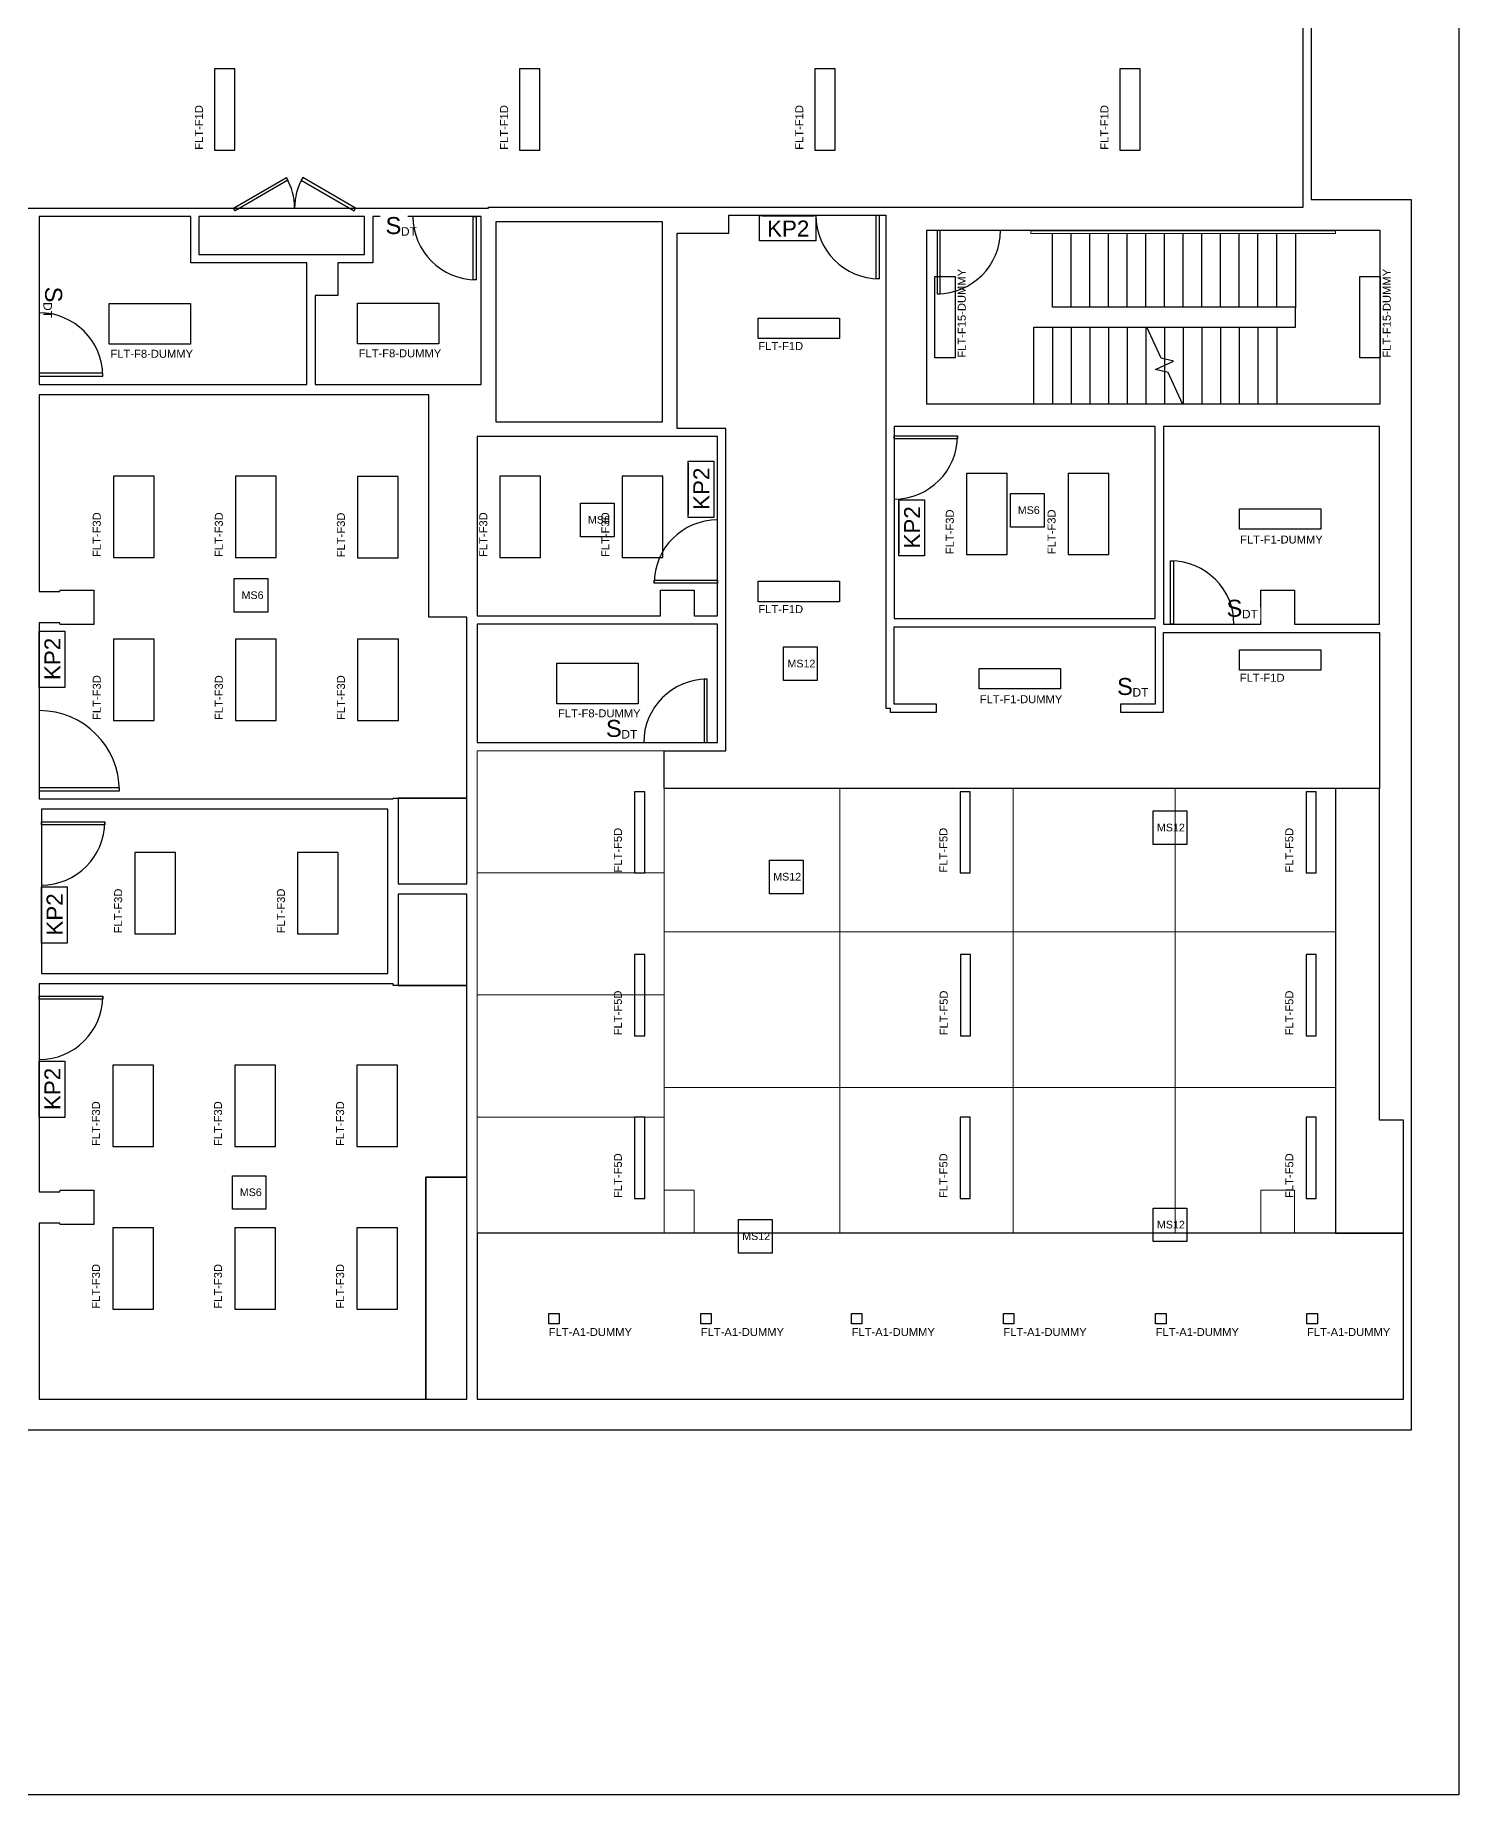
# Model space of a CAD drawing. Header units: inches. Extents: x 0 to 94319, y 0 to 73100.
# Drawn here: x 72978 to 94319, y 0 to 26384 of the extents above; entities that cross this region are included whole.
import ezdxf
from ezdxf.enums import TextEntityAlignment as Align

# ---------------------------------------------------------------- set-up
doc = ezdxf.new("R2010")
doc.units = ezdxf.units.IN
doc.header["$MEASUREMENT"] = 0
doc.layers.get('0').update_dxf_attribs({"color": 255})
doc.layers.add('FLT- Fixtures', color=90, linetype='Continuous')
doc.layers.add('FLT- Peripherals', color=170, linetype='Continuous')
doc.styles.get("Standard").update_dxf_attribs({"font": 'arial.ttf'})

# ---------------------------------------------------------------- blocks, each defined once
blk = doc.blocks.new('FLT-F15-DUMMY')
at = {"layer": 'FLT- Fixtures'}
blk.add_lwpolyline([(0, 0), (0, 305), (1219, 305), (1219, 0)], close=True, dxfattribs=at)
blk.add_attdef('FLT-F15-DUMMY', text='', height=120, dxfattribs=at).set_placement((1, -160), (1333, -160), align=Align.ALIGNED)
blk = doc.blocks.new('FLT-F1D')
at = {"layer": 'FLT- Fixtures'}
blk.add_lwpolyline([(0, 0), (0, 305), (1219, 305), (1219, 0)], close=True, dxfattribs=at)
blk.add_attdef('FLT-F1D', text='', height=120, dxfattribs=at).set_placement((5, -172), (676, -172), align=Align.ALIGNED)
blk = doc.blocks.new('FLT-DMS12')
at = {"layer": 'FLT- Peripherals'}
blk.add_lwpolyline([(0, 504), (504, 504), (504, 0), (0, 0)], close=True, dxfattribs=at)
at = {"layer": 'FLT- Peripherals', "insert": (57, 313), "char_height": 114.8, "attachment_point": 1}
blk.add_mtext('MS12', dxfattribs=at)
blk = doc.blocks.new('FLT-MS6')
at = {"layer": 'FLT- Peripherals'}
blk.add_lwpolyline([(0, 504), (504, 504), (504, 0), (0, 0)], close=True, dxfattribs=at)
at = {"layer": 'FLT- Peripherals', "insert": (111, 313), "char_height": 114.8, "attachment_point": 1}
blk.add_mtext('MS6', dxfattribs=at)
blk = doc.blocks.new('FLT-KP2')
at = {"layer": 'FLT- Peripherals', "insert": (112, 307), "char_height": 240, "attachment_point": 1, "bg_fill": 3, "box_fill_scale": 1.3, "bg_fill_color": 256, "bg_fill_transparency": 0}
blk.add_mtext('KP2', dxfattribs=at)
at = {"layer": 'FLT- Peripherals'}
blk.add_lwpolyline([(0, 0), (0, 384), (844, 384), (844, 0)], close=True, dxfattribs=at)
blk = doc.blocks.new('FLT-A1-DUMMY')
at = {"layer": 'FLT- Fixtures'}
blk.add_lwpolyline([(0, 156), (156, 156), (156, 0), (0, 0)], close=True, dxfattribs=at)
blk.add_attdef('FLT-A1-DUMMY', text='', height=120, dxfattribs=at).set_placement((1, -181), (1249, -181), align=Align.ALIGNED)
blk = doc.blocks.new('FLT-F5D')
at = {"layer": 'FLT- Fixtures'}
blk.add_lwpolyline([(0, 0), (0, 152), (1219, 152), (1219, 0)], close=True, dxfattribs=at)
blk.add_attdef('FLT-F5D', text='', height=120, dxfattribs=at).set_placement((6, -191), (677, -191), align=Align.ALIGNED)
blk = doc.blocks.new('FLT-F3D')
at = {"layer": 'FLT- Fixtures'}
blk.add_lwpolyline([(0, 610), (1219, 610), (1219, 0), (0, 0)], close=True, dxfattribs=at)
blk.add_attdef('FLT-F3D', text='', height=120, dxfattribs=at).set_placement((7, -191), (678, -191), align=Align.ALIGNED)
blk = doc.blocks.new('FLT-F1-DUMMY')
at = {"layer": 'FLT- Fixtures'}
blk.add_lwpolyline([(1219, 0), (0, 0), (0, 305), (1219, 305)], close=True, dxfattribs=at)
blk.add_attdef('FLT-F1-DUMMY', text='', height=120, dxfattribs=at).set_placement((11, -214), (1249, -214), align=Align.ALIGNED)
blk = doc.blocks.new('FLT-F8-DUMMY')
at = {"layer": 'FLT- Fixtures'}
blk.add_lwpolyline([(0, 610), (1219, 610), (1219, 0), (0, 0)], close=True, dxfattribs=at)
blk.add_attdef('FLT-F8-DUMMY', text='', height=120, dxfattribs=at).set_placement((18, -203), (1256, -203), align=Align.ALIGNED)

msp = doc.modelspace()

# ---------------------------------------------------------------- linework, layer by layer
at = {"color": 8}
for p, q in [((88509, 22307), (88509, 23410)), ((88789, 22307), (88789, 23410)), ((89069, 22307), (89069, 23410)), ((89349, 22307), (89349, 23410)), ((89629, 22307), (89629, 23410)), ((89909, 22307), (89909, 23410)), ((90189, 22307), (90189, 23410)), ((90469, 22307), (90469, 23410)), ((90749, 22307), (90749, 23410)), ((91029, 22307), (91029, 23410)), ((91309, 22307), (91309, 23410)), ((91589, 22307), (91589, 23410)), ((91869, 23410), (91869, 22291)), ((88229, 22007), (88229, 20857)), ((88509, 22007), (88509, 20857)), ((88789, 22007), (88789, 20857)), ((89069, 22007), (89069, 20857)), ((89349, 22007), (89349, 20857)), ((89629, 22007), (89629, 20857)), ((89909, 22007), (89909, 20857)), ((90189, 22007), (90189, 20857)), ((90469, 22007), (90469, 20857)), ((90749, 22007), (90749, 20857)), ((91029, 22007), (91029, 20857)), ((91309, 22007), (91309, 20857)), ((91589, 22007), (91589, 20857))]:
    msp.add_line(p, q, dxfattribs=at)
for points in [[(76867, 23790, 0.131697), (76744, 24248), (76767, 24209), (75974, 23752), (75952, 23791), (76744, 24248)], [(76989, 24248), (76967, 24209), (77759, 23752), (77782, 23791), (76989, 24248, 0.131697), (76867, 23790)], [(84681, 23683, 0.414213), (85631, 22733), (85586, 22733), (85586, 23683), (85631, 23683), (85631, 22733)], [(86500, 22507), (86545, 22507), (86545, 23457), (86500, 23457), (86500, 22507, 0.414213), (87450, 23457)], [(85855, 19428, 0.414213), (86805, 20378), (86805, 20333), (85855, 20333), (85855, 20378), (86805, 20378)], [(83207, 19116, 0.414213), (82257, 18166), (82257, 18211), (83207, 18211), (83207, 18166), (82257, 18166)], [(74240, 15056), (74240, 15101), (73040, 15101), (73040, 15056), (74240, 15056, 0.414213), (73040, 16256)], [(73072, 13641, 0.414213), (74022, 14591), (74022, 14546), (73072, 14546), (73072, 14591), (74022, 14591)], [(73040, 11025, 0.414213), (73990, 11975), (73990, 11930), (73040, 11930), (73040, 11975), (73990, 11975)]]:
    msp.add_lwpolyline(points, format="xyb")
at = {"flags": 128}
for points in [[(75309, 23667), (73040, 23667), (73040, 21147), (77051, 21147), (77051, 22371), (77051, 22677), (77051, 22970), (75309, 22970)], [(77916, 23667), (75433, 23667), (75433, 23094), (76960, 23094), (77038, 23094), (77113, 23094), (77470, 23094), (77916, 23094)], [(79662, 21147), (79662, 23667), (78040, 23667), (78040, 23576), (78040, 22970), (77516, 22970), (77516, 22479), (77175, 22479), (77175, 21222), (77175, 21147), (78878, 21147), (79527, 21147)], [(82383, 23479), (82383, 23586), (79883, 23586), (79883, 21069), (79883, 20586), (82383, 20586)], [(86339, 23457), (86339, 20857), (93139, 20857), (93139, 22305), (93139, 23382), (93139, 23457)], [(73857, 18064), (73857, 17549), (73352, 17549), (73349, 17572), (73040, 17572), (73040, 14933), (78343, 14933), (78343, 14943), (78496, 14943), (79449, 14943), (79449, 15714), (79449, 17614), (79449, 17660), (78878, 17660), (78878, 20991), (77113, 20991), (77013, 20991), (76960, 20991), (73131, 20991), (73040, 20991), (73040, 18042), (73349, 18042), (73352, 18064)], [(82857, 18064), (82857, 17676), (83207, 17676), (83207, 20365), (82606, 20365), (82494, 20365), (79773, 20365), (79605, 20365), (79605, 17676), (82352, 17676), (82352, 18064)], [(86214, 20516), (85855, 20516), (85855, 17637), (89769, 17637), (89769, 17893), (89769, 18792), (89769, 20516)], [(93131, 18792), (93131, 20516), (89893, 20516), (89893, 18792), (89893, 17551), (91352, 17551), (91352, 18064), (91857, 18064), (91857, 17551), (93131, 17551)], [(79605, 17552), (79605, 15776), (82409, 15776), (83207, 15776), (83207, 16293), (83207, 17552), (82857, 17552), (82352, 17552)], [(93131, 14807), (93131, 15089), (92469, 15089), (92469, 12938), (92469, 10604), (92469, 8423), (93488, 8423), (93488, 10117), (93131, 10117)], [(73131, 12317), (78265, 12317), (78265, 13581), (78265, 14777), (73072, 14777), (73072, 12317)], [(79449, 13961), (79449, 14943), (78421, 14943), (78421, 13659), (79449, 13659), (79449, 13685)], [(79449, 12134), (79449, 13503), (78421, 13503), (78421, 12134)], [(78104, 5930), (78832, 5930), (78832, 9260), (79449, 9260), (79449, 10025), (79449, 10301), (79449, 11855), (79449, 12131), (79449, 12134), (78496, 12134), (78343, 12134), (78343, 12161), (73040, 12161), (73040, 9042), (73349, 9042), (73352, 9064), (73857, 9064), (73857, 8549), (73352, 8549), (73349, 8572), (73040, 8572), (73040, 5930), (73604, 5930), (75104, 5930), (76604, 5930)], [(78832, 5930), (79449, 5930), (79449, 8285), (79449, 8561), (79449, 9260), (78832, 9260)], [(87854, 5930), (88974, 5930), (88976, 5930), (93488, 5930), (93488, 8423), (92469, 8423), (91857, 8423), (91352, 8423), (90069, 8423), (87639, 8423), (85039, 8423), (82857, 8423), (82409, 8423), (82079, 8423), (79605, 8423), (79605, 5930), (81073, 5930), (82573, 5930), (83354, 5930), (84854, 5930), (86354, 5930)]]:
    msp.add_lwpolyline(points, close=True, dxfattribs=at)
at = {"lineweight": 13}
msp.add_lwpolyline([(92469, 23452), (87904, 23452), (87904, 23410), (92469, 23410)], close=True, dxfattribs=at)
msp.add_lwpolyline([(87949, 20857), (87949, 22007), (91869, 22007), (91869, 22307), (88229, 22307), (88229, 23410)])
at = {"color": 8}
msp.add_lwpolyline([(90177, 20857), (89960, 21324), (89774, 21369), (90044, 21494), (89859, 21539), (89641, 22007)], dxfattribs=at)
at = {"color": 8, "lineweight": 0, "flags": 128}
for points in [[(79605, 15652), (79605, 14943), (79605, 13823), (82409, 13823), (82409, 15089), (82409, 15652)], [(82409, 13823), (82409, 12938), (85039, 12938), (85039, 15089), (82409, 15089), (82409, 13823), (82409, 13823), (82409, 13823), (82409, 13823), (82409, 13823), (82409, 13823), (82409, 13823)], [(85039, 15089), (85039, 12938), (87639, 12938), (87639, 15089), (85039, 15089), (85039, 15089), (85039, 15089), (85039, 15089), (85039, 15089), (85039, 15089), (85039, 15089), (85039, 15089), (85039, 15089), (85039, 15089)], [(87639, 15089), (87639, 12938), (90069, 12938), (90069, 15089), (87639, 15089), (87639, 15089), (87639, 15089), (87639, 15089), (87639, 15089), (87639, 15089), (87639, 15089), (87639, 15089), (87639, 15089), (87639, 15089)], [(90069, 15089), (90069, 12938), (92469, 12938), (92469, 15089), (90069, 15089), (90069, 15089), (90069, 15089), (90069, 15089), (90069, 15089), (90069, 15089), (90069, 15089), (90069, 15089), (90069, 15089), (90069, 15089)], [(79605, 13823), (79605, 13581), (79605, 12134), (79605, 11993), (82409, 11993), (82409, 12938), (82409, 13823)], [(82409, 11993), (82409, 10604), (85039, 10604), (85039, 12938), (82409, 12938), (82409, 11993), (82409, 11993), (82409, 11993), (82409, 11993), (82409, 11993), (82409, 11993), (82409, 11993), (82409, 11993)], [(85039, 12938), (85039, 10604), (87639, 10604), (87639, 12938), (85039, 12938), (85039, 12938), (85039, 12938), (85039, 12938), (85039, 12938), (85039, 12938), (85039, 12938), (85039, 12938), (85039, 12938), (85039, 12938)], [(87639, 12938), (87639, 10604), (90069, 10604), (90069, 12938), (87639, 12938), (87639, 12938), (87639, 12938), (87639, 12938), (87639, 12938), (87639, 12938), (87639, 12938), (87639, 12938), (87639, 12938), (87639, 12938)], [(90069, 12938), (90069, 10604), (92469, 10604), (92469, 12938), (90069, 12938), (90069, 12938), (90069, 12938), (90069, 12938), (90069, 12938), (90069, 12938), (90069, 12938), (90069, 12938), (90069, 12938), (90069, 12938)], [(79605, 11993), (79605, 10163), (82409, 10163), (82409, 10604), (82409, 11993)], [(82857, 9064), (82857, 8423), (85039, 8423), (85039, 10604), (82409, 10604), (82409, 10163), (82409, 9064)], [(85039, 10604), (85039, 8423), (87639, 8423), (87639, 10604)], [(87639, 10604), (87639, 8423), (90069, 8423), (90069, 10604), (87639, 10604)], [(91857, 9064), (91857, 8423), (92469, 8423), (92469, 10604), (90069, 10604), (90069, 8423), (91352, 8423), (91352, 9064)], [(79605, 10163), (79605, 9398), (79605, 9123), (79605, 8423), (82079, 8423), (82409, 8423), (82409, 9064), (82409, 10163)]]:
    msp.add_lwpolyline(points, close=True, dxfattribs=at)

# ---------------------------------------------------------------- block references
at = {"layer": 'FLT- Fixtures'}
ref = msp.add_blockref('FLT-F1D', (75664, 24660), dxfattribs=dict(at, xscale=-1, rotation=270.0000000000002))
ref.add_attrib('FLT-F1D', 'FLT-F1D', dxfattribs={"height": 120, "rotation": 90}).set_placement((75492, 24666), (75492, 25336), align=Align.ALIGNED)
ref = msp.add_blockref('FLT-F1D', (80238, 24660), dxfattribs=dict(at, xscale=-1, rotation=270.0000000000002))
ref.add_attrib('FLT-F1D', 'FLT-F1D', dxfattribs={"height": 120, "rotation": 90}).set_placement((80067, 24666), (80067, 25336), align=Align.ALIGNED)
ref = msp.add_blockref('FLT-F1D', (84664, 24660), dxfattribs=dict(at, xscale=-1, rotation=270.0000000000002))
ref.add_attrib('FLT-F1D', 'FLT-F1D', dxfattribs={"height": 120, "rotation": 90}).set_placement((84492, 24666), (84492, 25336), align=Align.ALIGNED)
ref = msp.add_blockref('FLT-F1D', (89238, 24660), dxfattribs=dict(at, xscale=-1, rotation=270.0000000000002))
ref.add_attrib('FLT-F1D', 'FLT-F1D', dxfattribs={"height": 120, "rotation": 90}).set_placement((89067, 24666), (89067, 25336), align=Align.ALIGNED)
at = {"layer": 'FLT- Fixtures', "rotation": 90}
for p in [(86768, 21547), (93139, 21547)]:
    msp.add_blockref('FLT-F15-DUMMY', p, dxfattribs=at).add_auto_attribs({'FLT-F15-DUMMY': 'FLT-F15-DUMMY'})
at = {"layer": 'FLT- Fixtures'}
for name, p, values in [('FLT-F8-DUMMY', (74089, 21750), {'FLT-F8-DUMMY': 'FLT-F8-DUMMY'}), ('FLT-F8-DUMMY', (77809, 21757), {'FLT-F8-DUMMY': 'FLT-F8-DUMMY'}), ('FLT-F1D', (83814, 21835), {'FLT-F1D': 'FLT-F1D'}), ('FLT-F1-DUMMY', (91031, 18976), {'FLT-F1-DUMMY': 'FLT-F1-DUMMY'}), ('FLT-F1D', (83814, 17890), {'FLT-F1D': 'FLT-F1D'}), ('FLT-F1D', (91031, 16861), {'FLT-F1D': 'FLT-F1D'}), ('FLT-F1-DUMMY', (87127, 16582), {'FLT-F1-DUMMY': 'FLT-F1-DUMMY'}), ('FLT-A1-DUMMY', (80676, 7060), {'FLT-A1-DUMMY': 'FLT-A1-DUMMY'}), ('FLT-A1-DUMMY', (82955, 7060), {'FLT-A1-DUMMY': 'FLT-A1-DUMMY'}), ('FLT-A1-DUMMY', (85216, 7060), {'FLT-A1-DUMMY': 'FLT-A1-DUMMY'}), ('FLT-A1-DUMMY', (87492, 7060), {'FLT-A1-DUMMY': 'FLT-A1-DUMMY'}), ('FLT-A1-DUMMY', (89774, 7060), {'FLT-A1-DUMMY': 'FLT-A1-DUMMY'}), ('FLT-A1-DUMMY', (92043, 7060), {'FLT-A1-DUMMY': 'FLT-A1-DUMMY'})]:
    msp.add_blockref(name, p, dxfattribs=at).add_auto_attribs(values)
ref = msp.add_blockref('FLT-F3D', (86940, 18595), dxfattribs=dict(at, xscale=-1, rotation=270))
ref.add_attrib('FLT-F3D', 'FLT-F3D', dxfattribs={"height": 120, "rotation": 90}).set_placement((86749, 18602), (86749, 19273), align=Align.ALIGNED)
ref = msp.add_blockref('FLT-F3D', (88465, 18595), dxfattribs=dict(at, xscale=-1, rotation=270))
ref.add_attrib('FLT-F3D', 'FLT-F3D', dxfattribs={"height": 120, "rotation": 90}).set_placement((88274, 18602), (88274, 19273), align=Align.ALIGNED)
ref = msp.add_blockref('FLT-F3D', (74152, 18553), dxfattribs=dict(at, xscale=-1, rotation=270))
ref.add_attrib('FLT-F3D', 'FLT-F3D', dxfattribs={"height": 120, "rotation": 90}).set_placement((73961, 18560), (73961, 19230), align=Align.ALIGNED)
ref = msp.add_blockref('FLT-F3D', (75981, 18553), dxfattribs=dict(at, xscale=-1, rotation=270))
ref.add_attrib('FLT-F3D', 'FLT-F3D', dxfattribs={"height": 120, "rotation": 90}).set_placement((75791, 18560), (75791, 19230), align=Align.ALIGNED)
ref = msp.add_blockref('FLT-F3D', (77811, 18549), dxfattribs=dict(at, xscale=-1, rotation=270))
ref.add_attrib('FLT-F3D', 'FLT-F3D', dxfattribs={"height": 120, "rotation": 90}).set_placement((77621, 18556), (77621, 19226), align=Align.ALIGNED)
ref = msp.add_blockref('FLT-F3D', (79945, 18553), dxfattribs=dict(at, xscale=-1, rotation=270))
ref.add_attrib('FLT-F3D', 'FLT-F3D', dxfattribs={"height": 120, "rotation": 90}).set_placement((79755, 18560), (79755, 19230), align=Align.ALIGNED)
ref = msp.add_blockref('FLT-F3D', (81776, 18552), dxfattribs=dict(at, xscale=-1, rotation=270))
ref.add_attrib('FLT-F3D', 'FLT-F3D', dxfattribs={"height": 120, "rotation": 90}).set_placement((81585, 18559), (81585, 19230), align=Align.ALIGNED)
ref = msp.add_blockref('FLT-F3D', (74151, 16110), dxfattribs=dict(at, xscale=-1, rotation=270))
ref.add_attrib('FLT-F3D', 'FLT-F3D', dxfattribs={"height": 120, "rotation": 90}).set_placement((73961, 16117), (73961, 16788), align=Align.ALIGNED)
ref = msp.add_blockref('FLT-F3D', (75982, 16109), dxfattribs=dict(at, xscale=-1, rotation=270))
ref.add_attrib('FLT-F3D', 'FLT-F3D', dxfattribs={"height": 120, "rotation": 90}).set_placement((75791, 16116), (75791, 16787), align=Align.ALIGNED)
ref = msp.add_blockref('FLT-F3D', (77812, 16109), dxfattribs=dict(at, xscale=-1, rotation=270))
ref.add_attrib('FLT-F3D', 'FLT-F3D', dxfattribs={"height": 120, "rotation": 90}).set_placement((77621, 16116), (77621, 16787), align=Align.ALIGNED)
ref = msp.add_blockref('FLT-F5D', (81964, 13822), dxfattribs=dict(at, xscale=-1, rotation=270))
ref.add_attrib('FLT-F5D', 'FLT-F5D', dxfattribs={"height": 120, "rotation": 90}).set_placement((81773, 13829), (81773, 14499), align=Align.ALIGNED)
ref = msp.add_blockref('FLT-F5D', (86844, 13822), dxfattribs=dict(at, xscale=-1, rotation=270))
ref.add_attrib('FLT-F5D', 'FLT-F5D', dxfattribs={"height": 120, "rotation": 90}).set_placement((86653, 13829), (86653, 14499), align=Align.ALIGNED)
ref = msp.add_blockref('FLT-F5D', (92029, 13822), dxfattribs=dict(at, xscale=-1, rotation=270))
ref.add_attrib('FLT-F5D', 'FLT-F5D', dxfattribs={"height": 120, "rotation": 90}).set_placement((91838, 13828), (91838, 14499), align=Align.ALIGNED)
ref = msp.add_blockref('FLT-F3D', (74472, 12910), dxfattribs=dict(at, xscale=-1, rotation=270))
ref.add_attrib('FLT-F3D', 'FLT-F3D', dxfattribs={"height": 120, "rotation": 90}).set_placement((74282, 12917), (74282, 13588), align=Align.ALIGNED)
ref = msp.add_blockref('FLT-F3D', (76912, 12910), dxfattribs=dict(at, xscale=-1, rotation=270))
ref.add_attrib('FLT-F3D', 'FLT-F3D', dxfattribs={"height": 120, "rotation": 90}).set_placement((76722, 12917), (76722, 13588), align=Align.ALIGNED)
ref = msp.add_blockref('FLT-F5D', (81964, 11382), dxfattribs=dict(at, xscale=-1, rotation=270))
ref.add_attrib('FLT-F5D', 'FLT-F5D', dxfattribs={"height": 120, "rotation": 90}).set_placement((81773, 11389), (81773, 12059), align=Align.ALIGNED)
ref = msp.add_blockref('FLT-F5D', (86849, 11382), dxfattribs=dict(at, xscale=-1, rotation=270))
ref.add_attrib('FLT-F5D', 'FLT-F5D', dxfattribs={"height": 120, "rotation": 90}).set_placement((86658, 11389), (86658, 12059), align=Align.ALIGNED)
ref = msp.add_blockref('FLT-F5D', (92029, 11382), dxfattribs=dict(at, xscale=-1, rotation=270))
ref.add_attrib('FLT-F5D', 'FLT-F5D', dxfattribs={"height": 120, "rotation": 90}).set_placement((91838, 11388), (91838, 12059), align=Align.ALIGNED)
ref = msp.add_blockref('FLT-F3D', (74140, 9721), dxfattribs=dict(at, xscale=-1, rotation=270))
ref.add_attrib('FLT-F3D', 'FLT-F3D', dxfattribs={"height": 120, "rotation": 90}).set_placement((73949, 9728), (73949, 10399), align=Align.ALIGNED)
ref = msp.add_blockref('FLT-F3D', (75970, 9721), dxfattribs=dict(at, xscale=-1, rotation=270))
ref.add_attrib('FLT-F3D', 'FLT-F3D', dxfattribs={"height": 120, "rotation": 90}).set_placement((75779, 9728), (75779, 10399), align=Align.ALIGNED)
ref = msp.add_blockref('FLT-F3D', (77800, 9721), dxfattribs=dict(at, xscale=-1, rotation=270))
ref.add_attrib('FLT-F3D', 'FLT-F3D', dxfattribs={"height": 120, "rotation": 90}).set_placement((77609, 9728), (77609, 10399), align=Align.ALIGNED)
ref = msp.add_blockref('FLT-F5D', (81964, 8942), dxfattribs=dict(at, xscale=-1, rotation=270))
ref.add_attrib('FLT-F5D', 'FLT-F5D', dxfattribs={"height": 120, "rotation": 90}).set_placement((81773, 8949), (81773, 9619), align=Align.ALIGNED)
ref = msp.add_blockref('FLT-F5D', (86844, 8942), dxfattribs=dict(at, xscale=-1, rotation=270))
ref.add_attrib('FLT-F5D', 'FLT-F5D', dxfattribs={"height": 120, "rotation": 90}).set_placement((86653, 8948), (86653, 9619), align=Align.ALIGNED)
ref = msp.add_blockref('FLT-F5D', (92029, 8942), dxfattribs=dict(at, xscale=-1, rotation=270))
ref.add_attrib('FLT-F5D', 'FLT-F5D', dxfattribs={"height": 120, "rotation": 90}).set_placement((91838, 8949), (91838, 9619), align=Align.ALIGNED)
ref = msp.add_blockref('FLT-F3D', (74140, 7281), dxfattribs=dict(at, xscale=-1, rotation=270))
ref.add_attrib('FLT-F3D', 'FLT-F3D', dxfattribs={"height": 120, "rotation": 90}).set_placement((73949, 7288), (73949, 7959), align=Align.ALIGNED)
ref = msp.add_blockref('FLT-F3D', (75969, 7281), dxfattribs=dict(at, xscale=-1, rotation=270))
ref.add_attrib('FLT-F3D', 'FLT-F3D', dxfattribs={"height": 120, "rotation": 90}).set_placement((75779, 7288), (75779, 7959), align=Align.ALIGNED)
ref = msp.add_blockref('FLT-F3D', (77799, 7281), dxfattribs=dict(at, xscale=-1, rotation=270))
ref.add_attrib('FLT-F3D', 'FLT-F3D', dxfattribs={"height": 120, "rotation": 90}).set_placement((77609, 7288), (77609, 7959), align=Align.ALIGNED)
at = {"layer": 'FLT- Peripherals'}
for name, p in [('FLT-MS6', (81153, 18862)), ('FLT-MS6', (87597, 19007)), ('FLT-MS6', (75961, 17732)), ('FLT-DMS12', (84198, 16707)), ('FLT-DMS12', (89737, 14248)), ('FLT-DMS12', (83985, 13511)), ('FLT-MS6', (75934, 8779)), ('FLT-DMS12', (89737, 8294)), ('FLT-DMS12', (83520, 8120))]:
    msp.add_blockref(name, p, dxfattribs=at)

# ---------------------------------------------------------------- texts
at = {"insert": (89196, 16746), "char_height": 255, "attachment_point": 1, "bg_fill": 3, "box_fill_scale": 1.3, "bg_fill_color": 256, "bg_fill_transparency": 0}
msp.add_mtext('S', dxfattribs=at)

# ---------------------------------------------------------------- next in the draw order: texts
at = {"attachment_point": 1, "bg_fill": 3, "box_fill_scale": 1.3, "bg_fill_color": 256, "bg_fill_transparency": 0}
for s, insert, char_height in [('S', (78230, 23657), 255), ('S', (90837, 17919), 255), ('DT', (89428, 16594), 127.7), ('S', (81534, 16117), 255)]:
    msp.add_mtext(s, dxfattribs=dict(at, insert=insert, char_height=char_height))
at = {"insert": (73382, 22614), "char_height": 255, "attachment_point": 1, "rotation": 270, "bg_fill": 3, "box_fill_scale": 1.3, "bg_fill_color": 256, "bg_fill_transparency": 0}
msp.add_mtext('S', dxfattribs=at)

# ---------------------------------------------------------------- next in the draw order: block references
at = {"layer": 'FLT- Fixtures'}
msp.add_blockref('FLT-F8-DUMMY', (80797, 16359), dxfattribs=at).add_auto_attribs({'FLT-F8-DUMMY': 'FLT-F8-DUMMY'})

# ---------------------------------------------------------------- next in the draw order: texts
at = {"char_height": 127.7, "attachment_point": 1, "bg_fill": 3, "box_fill_scale": 1.3, "bg_fill_color": 256, "bg_fill_transparency": 0}
for insert in [(78462, 23505), (91069, 17767), (81766, 15966)]:
    msp.add_mtext('DT', dxfattribs=dict(at, insert=insert))
at = {"insert": (73230, 22382), "char_height": 127.7, "attachment_point": 1, "rotation": 270, "bg_fill": 3, "box_fill_scale": 1.3, "bg_fill_color": 256, "bg_fill_transparency": 0}
msp.add_mtext('DT', dxfattribs=at)

# ---------------------------------------------------------------- next in the draw order: linework, layer by layer
msp.add_lwpolyline([(10544, 60307), (58384, 60307), (58384, 44691), (56544, 44691), (56544, 39204), (92104, 39204), (92104, 23922), (93604, 23922), (93604, 5467), (64104, 5467), (64104, 8410), (10544, 8410), (10544, 26307), (1544, 26307), (1544, 41592), (10544, 41592), (10544, 60307)])
for points in [[(78640, 23667, 0.414213), (79590, 22717), (79545, 22717), (79545, 23667), (79590, 23667), (79590, 22717)], [(73990, 21273), (73990, 21318), (73040, 21318), (73040, 21273), (73990, 21273, 0.414213), (73040, 22223)], [(90949, 17551, 0.414213), (89999, 18501), (90044, 18501), (90044, 17551), (89999, 17551), (89999, 18501)], [(83050, 16726), (83005, 16726), (83005, 15776), (83050, 15776), (83050, 16726, 0.414213), (82100, 15776)]]:
    msp.add_lwpolyline(points, format="xyb")

# ---------------------------------------------------------------- next in the draw order: block references
at = {"layer": 'FLT- Peripherals'}
msp.add_blockref('FLT-KP2', (83837, 23298), dxfattribs=at)
at = {"layer": 'FLT- Peripherals', "rotation": 89.99999999999962}
for p in [(83152, 19154), (86311, 18575), (73424, 16603), (73456, 12771), (73424, 10155)]:
    msp.add_blockref('FLT-KP2', p, dxfattribs=at)

# ---------------------------------------------------------------- next in the draw order: linework, layer by layer
for points in [[(0, 73100), (94319, 73100), (94319, 0), (0, 0)], [(85731, 16293), (85793, 16293), (85793, 16231), (86487, 16231), (86487, 16355), (85855, 16355), (85855, 17513), (89769, 17513), (89769, 17489), (89769, 16355), (89250, 16355), (89250, 16231), (89893, 16231), (89893, 17427), (91352, 17427), (91857, 17427), (93131, 17427), (93131, 15557), (93131, 15089), (92469, 15089), (90069, 15089), (87639, 15089), (85039, 15089), (82409, 15089), (82409, 15652), (83331, 15652), (83331, 17614), (83331, 20489), (82604, 20489), (82604, 23417), (83376, 23417), (83376, 23683), (85731, 23683), (85731, 20556), (85731, 17575)]]:
    msp.add_lwpolyline(points, close=True)
msp.add_lwpolyline([(70454, 23791), (72978, 23791), (75371, 23791), (77825, 23791), (77913, 23791), (77978, 23791), (79661, 23791), (79773, 23791), (79773, 23807), (82494, 23807), (83354, 23807), (83377, 23807), (85785, 23807), (85841, 23807), (86214, 23807), (91988, 23807), (91988, 23923), (91988, 26549)])

doc.saveas('drawing.dxf')
